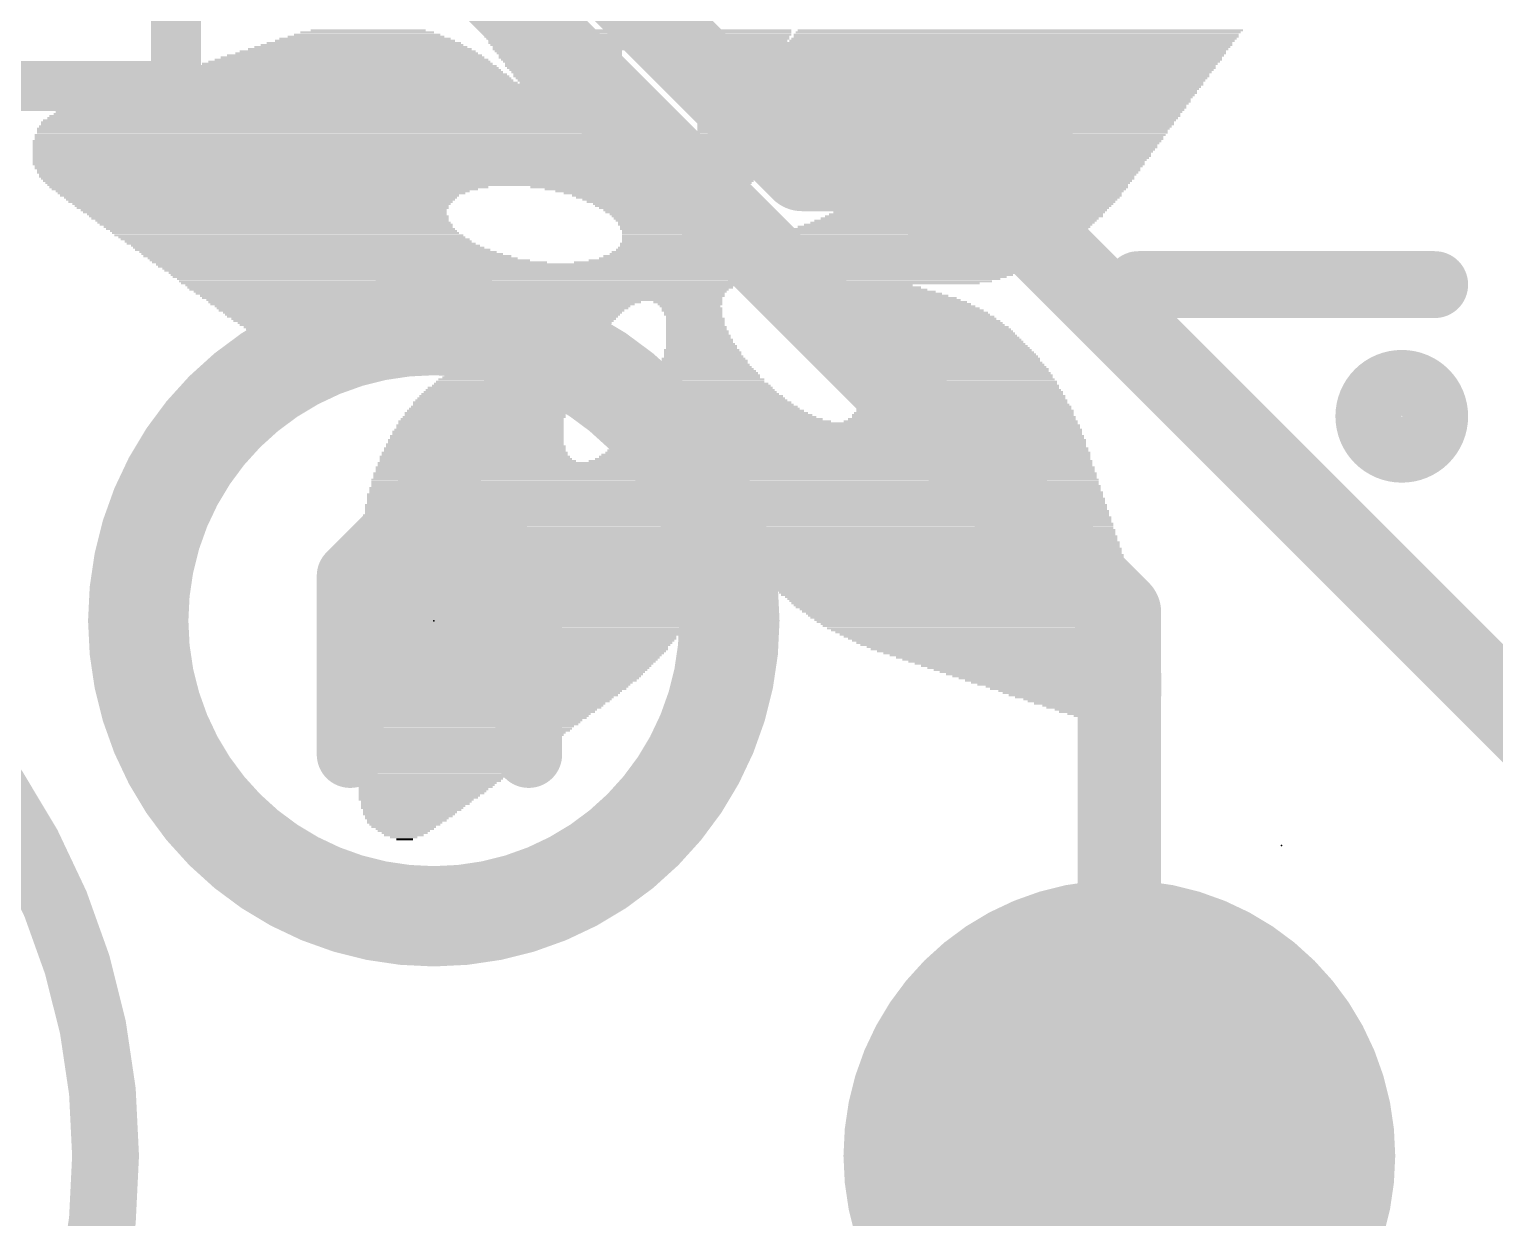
# Model space of a CAD drawing. Extents: x -0.1 to 25.5, y -0.1 to 17.9.
# Drawn here: x 4.308 to 8.76, y 2.352 to 5.962 of the extents above; entities that cross this region are included whole.
import ezdxf

# ---------------------------------------------------------------- set-up
doc = ezdxf.new("R2010")
doc.units = 0
for name, color, linetype in [('1', 12, 'CONTINUOUS'), ('16', 5, 'CONTINUOUS'), ('17', 110, 'CONTINUOUS'), ('21', 40, 'CONTINUOUS'), ('22', 6, 'CONTINUOUS'), ('23', 40, 'CONTINUOUS'), ('24', 6, 'CONTINUOUS')]:
    doc.layers.add(name, color=color, linetype=linetype)

# ---------------------------------------------------------------- blocks, each defined once
blk = doc.blocks.new('ROUNDP')
at = {"const_width": 0.5}
blk.add_lwpolyline([(0, -0.25, 1), (0, 0.25, 1), (0, -0.25)], format="xyb", dxfattribs=at)
blk = doc.blocks.new('RECT')
blk.add_solid([(-0.5, -0.5), (0.5, -0.5), (-0.5, 0.5), (0.5, 0.5)])

msp = doc.modelspace()

# ---------------------------------------------------------------- linework, layer by layer
at = {"layer": '1'}
for points, const_width in [([(5.054, 7.139), (6.6565, 5.5365)], 0.254), ([(6.6565, 5.5365), (7.228, 5.5365)], 0.254), ([(7.228, 5.5365), (7.228, 5.472)], 0.3048), ([(7.228, 5.472), (10.16, 2.54)], 0.254)]:
    msp.add_lwpolyline(points, dxfattribs=dict(at, const_width=const_width))
for points, const_width in [([(6.6565, 5.6, 1), (6.6565, 5.473)], 0.127), ([(7.3042, 5.5365, 1), (7.1518, 5.5365)], 0.1524), ([(7.228, 5.473, 1), (7.228, 5.6)], 0.127), ([(6.6116, 5.4916, 1), (6.7014, 5.5814)], 0.127), ([(7.2729, 5.5169, 1), (7.1831, 5.4271)], 0.127), ([(7.1518, 5.472, 1), (7.3042, 5.472)], 0.1524)]:
    msp.add_lwpolyline(points, format="xyb", dxfattribs=dict(at, const_width=const_width))
at = {"layer": '16', "const_width": 0.254}
for points in [[(5.715, 6.096), (7.62, 4.191)], [(7.62, 4.191), (7.62, 2.54)]]:
    msp.add_lwpolyline(points, dxfattribs=at)
at = {"layer": '16', "const_width": 0.127}
for points in [[(7.6835, 4.191, 1), (7.5565, 4.191)], [(7.5751, 4.1461, 1), (7.6649, 4.2359)], [(7.5565, 2.54, 1), (7.6835, 2.54)]]:
    msp.add_lwpolyline(points, format="xyb", dxfattribs=at)
at = {"layer": '21'}
for points, const_width in [([(4.754, 6.99), (4.754, 5.79)], 0.1524), ([(4.754, 5.79), (2.154, 5.79)], 0.1524), ([(7.678, 5.1865), (8.578, 5.1865)], 0.2032), ([(5.2832, 4.3015), (5.5544, 4.5727)], 0.2032), ([(5.5544, 4.5727), (5.8255, 4.3015)], 0.2032), ([(5.2832, 3.7592), (5.2832, 4.3015)], 0.2032), ([(5.8255, 4.3015), (5.8255, 3.7592)], 0.2032), ([(5.2832, 4.1659), (5.8255, 4.1659)], 0.2032)]:
    msp.add_lwpolyline(points, dxfattribs=dict(at, const_width=const_width))
for points, const_width in [([(4.754, 5.7519, 1), (4.754, 5.8281)], 0.0762), ([(4.7159, 5.79, 1), (4.7921, 5.79)], 0.0762), ([(7.678, 5.2373, 1), (7.678, 5.1357)], 0.1016), ([(8.578, 5.1357, 1), (8.578, 5.2373)], 0.1016), ([(5.5372, 3.2676, 1), (5.5372, 5.0636, 1), (5.5372, 3.2676)], 0.3048), ([(8.478, 4.6865, 1), (8.478, 4.8865, 1), (8.478, 4.6865)], 0.2032), ([(2.54, 0.54, 1), (2.54, 4.54, 1), (2.54, 0.54)], 0.2032), ([(5.5903, 4.6086, 1), (5.5184, 4.5368)], 0.1016), ([(5.5903, 4.5368, 1), (5.5184, 4.6086)], 0.1016), ([(5.334, 4.3015, 1), (5.2324, 4.3015)], 0.1016), ([(5.2473, 4.3374, 1), (5.3191, 4.2656)], 0.1016), ([(5.8763, 4.3015, 1), (5.7747, 4.3015)], 0.1016), ([(5.7896, 4.2656, 1), (5.8614, 4.3374)], 0.1016), ([(5.2832, 4.2167, 1), (5.2832, 4.1151)], 0.1016), ([(5.8255, 4.1151, 1), (5.8255, 4.2167)], 0.1016), ([(5.2324, 3.7592, 1), (5.334, 3.7592)], 0.1016), ([(5.7747, 3.7592, 1), (5.8763, 3.7592)], 0.1016)]:
    msp.add_lwpolyline(points, format="xyb", dxfattribs=dict(at, const_width=const_width))
at = {"layer": '22'}
for points, const_width in [([(12.7, 4.24, 1), (12.7, 13.54, 1), (12.7, 4.24)], 0.1524), ([(12.7, 4.89, 1), (12.7, 12.89, 1), (12.7, 4.89)], 0.2)]:
    msp.add_lwpolyline(points, format="xyb", dxfattribs=dict(at, const_width=const_width))
at = {"layer": '23'}
msp.add_point((5.5372, 4.1656), dxfattribs=at)
at = {"layer": '24'}
msp.add_point((8.1128, 3.4823), dxfattribs=at)

# ---------------------------------------------------------------- block references
at = {"layer": '1', "xscale": 0.5, "yscale": 0.5, "rotation": 90}
msp.add_blockref('RECT', (7.228, 5.5365), dxfattribs=at)
at = {"layer": '17', "xscale": 1.6764, "yscale": 1.6764, "rotation": 90}
msp.add_blockref('ROUNDP', (7.62, 2.54), dxfattribs=at)
msp.add_blockref('ROUNDP', (7.62, 2.54), dxfattribs=at)
at = {"layer": '22', "rotation": 180}
for p, xscale, yscale in [((5.3251, 5.9207), 0.5905, 0.0064), ((5.3283, 5.9271), 0.5461, 0.0063), ((5.3283, 5.9334), 0.5207, 0.0064), ((5.3315, 5.9398), 0.4762, 0.0063), ((5.3346, 5.9461), 0.4445, 0.0064), ((5.3347, 5.9525), 0.4064, 0.0063), ((5.3378, 5.9588), 0.3493, 0.0064), ((5.9061, 5.9588), 0.4445, 0.0064), ((5.9061, 5.9525), 0.4445, 0.0063), ((5.9062, 5.9461), 0.4318, 0.0064), ((5.9062, 5.9398), 0.4318, 0.0063), ((5.9093, 5.9334), 0.4255, 0.0064), ((5.9093, 5.9271), 0.4127, 0.0063), ((5.9093, 5.9207), 0.4127, 0.0064), ((6.4427, 5.9588), 0.3619, 0.0064), ((6.4459, 5.9525), 0.3556, 0.0063), ((6.4459, 5.9398), 0.3429, 0.0063), ((6.4491, 5.9461), 0.3492, 0.0064), ((6.4491, 5.9334), 0.3366, 0.0064), ((6.4459, 5.9271), 0.3302, 0.0063), ((7.1254, 5.9207), 1.6764, 0.0064), ((7.2936, 5.9271), 1.3525, 0.0063), ((7.3, 5.9334), 1.3526, 0.0064), ((7.3063, 5.9461), 1.3525, 0.0064), ((7.3063, 5.9398), 1.3525, 0.0063), ((7.3127, 5.9525), 1.3526, 0.0063), ((7.319, 5.9588), 1.3525, 0.0064), ((5.2902, 5.8763), 0.8001, 0.0063), ((5.2965, 5.8826), 0.7747, 0.0064), ((5.3029, 5.889), 0.7366, 0.0063), ((5.3061, 5.8953), 0.7176, 0.0064), ((5.3124, 5.9017), 0.6795, 0.0063), ((5.3156, 5.908), 0.6477, 0.0064), ((5.3188, 5.9144), 0.616, 0.0063), ((5.9125, 5.9144), 0.4064, 0.0063), ((5.9157, 5.908), 0.4, 0.0064), ((5.9157, 5.9017), 0.4, 0.0063), ((5.9157, 5.8953), 0.3874, 0.0064), ((5.9189, 5.889), 0.381, 0.0063), ((5.922, 5.8826), 0.3747, 0.0064), ((5.922, 5.8763), 0.3747, 0.0063), ((7.1254, 5.9144), 1.6764, 0.0063), ((7.1253, 5.908), 1.6637, 0.0064), ((7.1222, 5.9017), 1.6574, 0.0063), ((7.119, 5.8826), 1.6383, 0.0064), ((7.1222, 5.8953), 1.6446, 0.0064), ((7.1222, 5.889), 1.6446, 0.0063), ((7.119, 5.8763), 1.6256, 0.0063), ((5.2489, 5.8318), 0.9969, 0.0064), ((5.2553, 5.8382), 0.9716, 0.0063), ((5.2648, 5.8445), 0.9398, 0.0064), ((5.268, 5.8509), 0.9208, 0.0063), ((5.2743, 5.8572), 0.8827, 0.0064), ((5.2807, 5.8636), 0.8572, 0.0063), ((5.287, 5.8699), 0.8319, 0.0064), ((5.9252, 5.8699), 0.3683, 0.0064), ((5.9284, 5.8636), 0.362, 0.0063), ((5.9316, 5.8572), 0.3556, 0.0064), ((5.9316, 5.8509), 0.3556, 0.0063), ((5.9347, 5.8445), 0.3493, 0.0064), ((5.9379, 5.8382), 0.3429, 0.0063), ((5.9411, 5.8318), 0.3366, 0.0064), ((7.119, 5.8699), 1.6256, 0.0064), ((7.119, 5.8636), 1.6129, 0.0063), ((7.1158, 5.8572), 1.6065, 0.0064), ((7.1127, 5.8509), 1.6002, 0.0063), ((7.1127, 5.8445), 1.6002, 0.0064), ((7.1126, 5.8382), 1.5875, 0.0063), ((7.1095, 5.8318), 1.5812, 0.0064), ((5.3632, 5.7874), 1.4923, 0.0063), ((5.3696, 5.7937), 1.4796, 0.0064), ((5.2204, 5.8001), 1.143, 0.0063), ((5.2267, 5.8064), 1.1049, 0.0064), ((5.2299, 5.8128), 1.0858, 0.0063), ((5.2394, 5.8191), 1.0541, 0.0064), ((5.2457, 5.8255), 1.0287, 0.0063), ((5.9443, 5.8255), 0.3302, 0.0063), ((5.9443, 5.8191), 0.3302, 0.0064), ((5.9474, 5.8128), 0.3239, 0.0063), ((5.9506, 5.8064), 0.3175, 0.0064), ((5.9538, 5.8001), 0.3112, 0.0063), ((7.1063, 5.8255), 1.5748, 0.0063), ((7.1095, 5.8191), 1.5684, 0.0064), ((7.1063, 5.8128), 1.5621, 0.0063), ((7.1031, 5.8064), 1.5557, 0.0064), ((7.1, 5.8001), 1.5494, 0.0063), ((7.1, 5.7937), 1.5494, 0.0064), ((7.0999, 5.7874), 1.5367, 0.0063), ((5.2934, 5.7429), 1.6446, 0.0064), ((5.3061, 5.7493), 1.6192, 0.0063), ((5.3093, 5.7556), 1.6002, 0.0064), ((5.322, 5.762), 1.5748, 0.0063), ((5.3315, 5.7683), 1.5558, 0.0064), ((5.341, 5.7747), 1.5367, 0.0063), ((5.3505, 5.781), 1.5177, 0.0064), ((7.0968, 5.781), 1.5304, 0.0064), ((7.0936, 5.7747), 1.524, 0.0063), ((7.0936, 5.7683), 1.524, 0.0064), ((7.0904, 5.762), 1.5177, 0.0063), ((7.0872, 5.7556), 1.5113, 0.0064), ((7.0873, 5.7493), 1.4986, 0.0063), ((7.0873, 5.7429), 1.4986, 0.0064), ((5.2458, 5.6985), 1.7526, 0.0063), ((5.2521, 5.7048), 1.7399, 0.0064), ((5.2521, 5.7112), 1.7272, 0.0063), ((5.2584, 5.7175), 1.7145, 0.0064), ((5.268, 5.7239), 1.6954, 0.0063), ((5.2743, 5.7302), 1.6827, 0.0064), ((5.2838, 5.7366), 1.6637, 0.0063), ((7.0809, 5.7302), 1.4859, 0.0064), ((7.0809, 5.7239), 1.4859, 0.0063), ((7.0841, 5.7366), 1.4922, 0.0063), ((7.0777, 5.7175), 1.4795, 0.0064), ((7.0746, 5.7112), 1.4732, 0.0063), ((7.0714, 5.7048), 1.4668, 0.0064), ((7.0714, 5.6985), 1.4668, 0.0063), ((5.2299, 5.6604), 1.797, 0.0063), ((5.2299, 5.654), 1.797, 0.0064), ((5.233, 5.6667), 1.7907, 0.0064), ((5.2362, 5.6794), 1.7843, 0.0064), ((5.2362, 5.6731), 1.7843, 0.0063), ((5.2362, 5.6858), 1.7717, 0.0063), ((5.2426, 5.6921), 1.759, 0.0064), ((7.0682, 5.6921), 1.4605, 0.0064), ((7.065, 5.6858), 1.4541, 0.0063), ((7.0619, 5.6794), 1.4478, 0.0064), ((7.0619, 5.6731), 1.4478, 0.0063), ((7.0587, 5.6667), 1.4414, 0.0064), ((6.5888, 5.6604), 0.5016, 0.0063), ((6.5666, 5.654), 0.4572, 0.0064), ((7.3222, 5.6604), 0.9017, 0.0063), ((7.3349, 5.654), 0.8636, 0.0064), ((5.2299, 5.6223), 1.8224, 0.0063), ((5.2299, 5.6159), 1.8224, 0.0064), ((5.2331, 5.6096), 1.8288, 0.0063), ((5.233, 5.635), 1.8161, 0.0063), ((5.233, 5.6286), 1.8161, 0.0064), ((5.2299, 5.6413), 1.8098, 0.0064), ((5.2331, 5.6477), 1.8034, 0.0063), ((6.5507, 5.6477), 0.4254, 0.0063), ((6.5412, 5.6413), 0.4064, 0.0064), ((6.5316, 5.635), 0.3873, 0.0063), ((6.5253, 5.6286), 0.3746, 0.0064), ((6.5158, 5.6223), 0.3556, 0.0063), ((6.5094, 5.6159), 0.3429, 0.0064), ((6.4999, 5.6096), 0.3238, 0.0063), ((7.3444, 5.6477), 0.8445, 0.0063), ((7.3444, 5.6413), 0.8319, 0.0064), ((7.3444, 5.635), 0.8191, 0.0063), ((7.3476, 5.6286), 0.8128, 0.0064), ((7.3444, 5.6223), 0.8065, 0.0063), ((7.3444, 5.6159), 0.7937, 0.0064), ((7.3413, 5.6096), 0.7874, 0.0063), ((5.2362, 5.5969), 1.8351, 0.0063), ((5.2362, 5.5905), 1.8351, 0.0064), ((5.2394, 5.5842), 1.8415, 0.0063), ((5.2394, 5.5778), 1.8415, 0.0064), ((5.2331, 5.6032), 1.8288, 0.0064), ((5.2426, 5.5715), 1.8478, 0.0063), ((5.2426, 5.5651), 1.8478, 0.0064), ((6.4554, 5.5651), 0.2603, 0.0064), ((6.4808, 5.5905), 0.2985, 0.0064), ((6.4745, 5.5842), 0.2858, 0.0063), ((6.4681, 5.5778), 0.2731, 0.0064), ((6.4649, 5.5715), 0.2667, 0.0063), ((6.4967, 5.6032), 0.3175, 0.0064), ((6.4904, 5.5969), 0.3048, 0.0063), ((7.319, 5.5651), 0.7683, 0.0064), ((7.3285, 5.5842), 0.7747, 0.0063), ((7.3285, 5.5778), 0.7747, 0.0064), ((7.3254, 5.5715), 0.7684, 0.0063), ((7.3413, 5.6032), 0.7874, 0.0064), ((7.3381, 5.5969), 0.781, 0.0063), ((7.3349, 5.5905), 0.7747, 0.0064), ((5.2458, 5.5588), 1.8542, 0.0063), ((5.2458, 5.5524), 1.8542, 0.0064), ((5.2521, 5.5461), 1.8542, 0.0063), ((5.2521, 5.5397), 1.8542, 0.0064), ((5.2616, 5.527), 1.8605, 0.0064), ((5.2585, 5.5334), 1.8542, 0.0063), ((5.268, 5.5207), 1.8606, 0.0063), ((6.4205, 5.5207), 0.2159, 0.0063), ((6.4237, 5.527), 0.2222, 0.0064), ((6.43, 5.5334), 0.2223, 0.0063), ((6.4364, 5.5397), 0.235, 0.0064), ((6.4459, 5.5524), 0.2413, 0.0064), ((6.4523, 5.5588), 0.254, 0.0063), ((6.4427, 5.5461), 0.2349, 0.0063), ((7.2873, 5.5207), 0.7684, 0.0063), ((7.2936, 5.527), 0.7683, 0.0064), ((7.3, 5.5334), 0.7684, 0.0063), ((7.3063, 5.5461), 0.7683, 0.0063), ((7.3032, 5.5397), 0.762, 0.0064), ((7.3127, 5.5524), 0.7684, 0.0064), ((7.3159, 5.5588), 0.762, 0.0063), ((5.268, 5.5143), 1.8606, 0.0064), ((5.2775, 5.508), 1.8669, 0.0063), ((5.2807, 5.5016), 1.8606, 0.0064), ((5.2902, 5.4953), 1.8669, 0.0063), ((5.2965, 5.4889), 1.8669, 0.0064), ((5.0362, 5.4826), 1.3335, 0.0063), ((5.0235, 5.4762), 1.2954, 0.0064), ((6.0427, 5.4826), 0.4254, 0.0063), ((6.1824, 5.4762), 0.616, 0.0064), ((6.3761, 5.4826), 0.2286, 0.0063), ((6.3887, 5.4889), 0.2159, 0.0064), ((6.3983, 5.4953), 0.2096, 0.0063), ((6.4046, 5.5016), 0.2095, 0.0064), ((6.4141, 5.5143), 0.2159, 0.0064), ((6.411, 5.508), 0.2096, 0.0063), ((7.2492, 5.4762), 0.781, 0.0064), ((7.2555, 5.4826), 0.7811, 0.0063), ((7.2587, 5.4889), 0.7747, 0.0064), ((7.265, 5.4953), 0.7747, 0.0063), ((7.2777, 5.508), 0.7747, 0.0063), ((7.2746, 5.5016), 0.7684, 0.0064), ((7.2841, 5.5143), 0.762, 0.0064), ((5.0171, 5.4699), 1.2573, 0.0063), ((5.014, 5.4635), 1.2382, 0.0064), ((5.0076, 5.4572), 1.2129, 0.0063), ((5.0108, 5.4508), 1.1938, 0.0064), ((5.0108, 5.4445), 1.1811, 0.0063), ((5.0108, 5.4381), 1.1684, 0.0064), ((5.014, 5.4318), 1.1494, 0.0063), ((6.1951, 5.4699), 0.5778, 0.0063), ((6.2046, 5.4635), 0.5461, 0.0064), ((6.2141, 5.4572), 0.5143, 0.0063), ((6.2205, 5.4508), 0.5016, 0.0064), ((6.2268, 5.4445), 0.4763, 0.0063), ((6.2332, 5.4381), 0.4636, 0.0064), ((6.2395, 5.4318), 0.4381, 0.0063), ((7.1984, 5.4318), 0.8064, 0.0063), ((7.2079, 5.4381), 0.8001, 0.0064), ((7.2142, 5.4445), 0.8001, 0.0063), ((7.2238, 5.4508), 0.7938, 0.0064), ((7.2301, 5.4572), 0.7937, 0.0063), ((7.2365, 5.4635), 0.781, 0.0064), ((7.2428, 5.4699), 0.7811, 0.0063), ((5.014, 5.4254), 1.1366, 0.0064), ((5.0171, 5.4191), 1.1303, 0.0063), ((5.0203, 5.4127), 1.1113, 0.0064), ((5.0235, 5.4064), 1.1049, 0.0063), ((5.0299, 5.4), 1.0922, 0.0064), ((5.0362, 5.3937), 1.0922, 0.0063), ((5.0394, 5.3873), 1.0858, 0.0064), ((6.2427, 5.4254), 0.4318, 0.0064), ((6.249, 5.4191), 0.4191, 0.0063), ((6.2554, 5.4127), 0.4064, 0.0064), ((6.2586, 5.4064), 0.4, 0.0063), ((6.2649, 5.4), 0.3873, 0.0064), ((6.2681, 5.3937), 0.381, 0.0063), ((6.2713, 5.3873), 0.3746, 0.0064), ((7.1349, 5.3873), 0.8446, 0.0064), ((7.1476, 5.3937), 0.8446, 0.0063), ((7.1539, 5.4), 0.8319, 0.0064), ((7.1634, 5.4064), 0.8255, 0.0063), ((7.173, 5.4127), 0.8192, 0.0064), ((7.1825, 5.4191), 0.8128, 0.0063), ((7.1889, 5.4254), 0.8128, 0.0064), ((5.0457, 5.381), 1.0731, 0.0063), ((5.0521, 5.3746), 1.0732, 0.0064), ((5.0584, 5.3683), 1.0731, 0.0063), ((5.0648, 5.3619), 1.0604, 0.0064), ((5.0711, 5.3556), 1.0605, 0.0063), ((5.0806, 5.3492), 1.0541, 0.0064), ((5.087, 5.3429), 1.0541, 0.0063), ((6.2776, 5.381), 0.3747, 0.0063), ((6.2808, 5.3746), 0.3683, 0.0064), ((6.284, 5.3683), 0.3746, 0.0063), ((6.2903, 5.3619), 0.3747, 0.0064), ((6.2998, 5.3556), 0.3937, 0.0063), ((6.3126, 5.3492), 0.4064, 0.0064), ((6.811, 5.3429), 1.4033, 0.0063), ((7.0492, 5.3492), 0.9398, 0.0064), ((7.0682, 5.3556), 0.9144, 0.0063), ((7.0873, 5.3619), 0.889, 0.0064), ((7.0999, 5.3683), 0.8763, 0.0063), ((7.1127, 5.3746), 0.8636, 0.0064), ((7.1222, 5.381), 0.8572, 0.0063), ((5.0965, 5.3365), 1.0605, 0.0064), ((5.106, 5.3302), 1.0541, 0.0063), ((5.1156, 5.3238), 1.0604, 0.0064), ((5.1251, 5.3175), 1.0541, 0.0063), ((5.1346, 5.3111), 1.0605, 0.0064), ((5.1473, 5.3048), 1.0605, 0.0063), ((5.1569, 5.2984), 1.0668, 0.0064), ((6.7761, 5.2984), 1.3589, 0.0064), ((6.7824, 5.3048), 1.3589, 0.0063), ((6.7888, 5.3111), 1.3716, 0.0064), ((6.8079, 5.3365), 1.397, 0.0064), ((6.8015, 5.3302), 1.3843, 0.0063), ((6.7983, 5.3238), 1.3779, 0.0064), ((6.7952, 5.3175), 1.3716, 0.0063), ((5.1695, 5.2921), 1.0795, 0.0063), ((5.1854, 5.2857), 1.0859, 0.0064), ((5.1981, 5.2794), 1.0985, 0.0063), ((5.214, 5.273), 1.1176, 0.0064), ((5.2299, 5.2667), 1.124, 0.0063), ((5.2521, 5.2603), 1.1557, 0.0064), ((5.2807, 5.254), 1.2002, 0.0063), ((6.6745, 5.254), 1.4224, 0.0063), ((6.6999, 5.2603), 1.3843, 0.0064), ((6.7221, 5.2667), 1.3653, 0.0063), ((6.7348, 5.273), 1.3653, 0.0064), ((6.7475, 5.2794), 1.3525, 0.0063), ((6.757, 5.2857), 1.3589, 0.0064), ((6.7666, 5.2921), 1.3526, 0.0063), ((6.03, 5.2476), 2.6734, 0.0064), ((6.03, 5.2413), 2.6606, 0.0063), ((6.0268, 5.2349), 2.6289, 0.0064), ((6.0236, 5.2286), 2.6099, 0.0063), ((6.0236, 5.2222), 2.5845, 0.0064), ((6.0173, 5.2159), 2.559, 0.0063), ((6.0109, 5.2095), 2.5337, 0.0064), ((6.0077, 5.2032), 2.5019, 0.0063), ((5.9982, 5.1968), 2.4701, 0.0064), ((5.9823, 5.1905), 2.4257, 0.0063), ((5.8871, 5.1841), 2.2098, 0.0064), ((5.6172, 5.1778), 1.6573, 0.0063), ((5.614, 5.1714), 1.6383, 0.0064), ((5.6172, 5.1651), 1.6193, 0.0063), ((6.757, 5.1778), 0.5207, 0.0063), ((6.7793, 5.1714), 0.5144, 0.0064), ((6.8015, 5.1651), 0.5207, 0.0063), ((5.6172, 5.1587), 1.6065, 0.0064), ((5.6236, 5.1524), 1.5938, 0.0063), ((5.6236, 5.146), 1.5812, 0.0064), ((5.6299, 5.1397), 1.5685, 0.0063), ((5.5093, 5.1333), 1.3144, 0.0064), ((5.5029, 5.127), 1.2891, 0.0063), ((5.5029, 5.1206), 1.2637, 0.0064), ((6.3094, 5.1333), 0.2096, 0.0064), ((6.3157, 5.127), 0.1969, 0.0063), ((6.3157, 5.1206), 0.1841, 0.0064), ((6.8142, 5.1587), 0.5334, 0.0064), ((6.8333, 5.1524), 0.5334, 0.0063), ((6.8491, 5.146), 0.5525, 0.0064), ((6.8618, 5.1397), 0.5525, 0.0063), ((6.8777, 5.1333), 0.5588, 0.0064), ((6.8872, 5.127), 0.5651, 0.0063), ((6.8999, 5.1206), 0.5651, 0.0064), ((5.5029, 5.1143), 1.2509, 0.0063), ((5.4997, 5.1079), 1.2319, 0.0064), ((5.5029, 5.1016), 1.2129, 0.0063), ((5.5029, 5.0952), 1.2001, 0.0064), ((5.5029, 5.0889), 1.1875, 0.0063), ((5.5061, 5.0825), 1.1684, 0.0064), ((5.5061, 5.0762), 1.1557, 0.0063), ((6.3221, 5.1143), 0.1842, 0.0063), ((6.3221, 5.1079), 0.1842, 0.0064), ((6.3253, 5.1016), 0.1778, 0.0063), ((6.3253, 5.0952), 0.1778, 0.0064), ((6.3284, 5.0889), 0.1715, 0.0063), ((6.3316, 5.0825), 0.1778, 0.0064), ((6.3316, 5.0762), 0.1778, 0.0063), ((6.9094, 5.1143), 0.5715, 0.0063), ((6.919, 5.1079), 0.5778, 0.0064), ((6.9317, 5.1016), 0.5778, 0.0063), ((6.938, 5.0952), 0.5779, 0.0064), ((6.9476, 5.0889), 0.5842, 0.0063), ((6.9539, 5.0825), 0.5842, 0.0064), ((6.9634, 5.0762), 0.5905, 0.0063), ((5.5093, 5.0698), 1.1366, 0.0064), ((5.5093, 5.0635), 1.124, 0.0063), ((5.5124, 5.0571), 1.1049, 0.0064), ((5.5125, 5.0508), 1.0922, 0.0063), ((5.5156, 5.0444), 1.0731, 0.0064), ((5.5188, 5.0381), 1.0668, 0.0063), ((5.522, 5.0317), 1.0478, 0.0064), ((6.3316, 5.0698), 0.1778, 0.0064), ((6.3316, 5.0635), 0.1778, 0.0063), ((6.3348, 5.0571), 0.1842, 0.0064), ((6.3348, 5.0508), 0.1842, 0.0063), ((6.3379, 5.0444), 0.1905, 0.0064), ((6.3379, 5.0381), 0.1905, 0.0063), ((6.3411, 5.0317), 0.1969, 0.0064), ((6.9761, 5.0635), 0.5905, 0.0063), ((6.973, 5.0698), 0.5842, 0.0064), ((6.9888, 5.0571), 0.5905, 0.0064), ((6.992, 5.0508), 0.5969, 0.0063), ((6.9983, 5.0444), 0.5969, 0.0064), ((7.0047, 5.0381), 0.5969, 0.0063), ((7.011, 5.0317), 0.5969, 0.0064), ((5.522, 5.0254), 1.035, 0.0063), ((5.5252, 5.019), 1.016, 0.0064), ((5.5315, 5.0127), 1.0033, 0.0063), ((5.5347, 5.0063), 0.9842, 0.0064), ((5.5379, 5), 0.9652, 0.0063), ((5.541, 4.9936), 0.9589, 0.0064), ((5.5474, 4.9873), 0.9334, 0.0063), ((6.3507, 4.9873), 0.2286, 0.0063), ((6.3411, 5.0254), 0.1969, 0.0063), ((6.3443, 5.019), 0.2032, 0.0064), ((6.3443, 5.0127), 0.2032, 0.0063), ((6.3475, 5.0063), 0.2096, 0.0064), ((6.3506, 5), 0.2159, 0.0063), ((6.3506, 4.9936), 0.2159, 0.0064), ((7.0174, 5.0254), 0.5969, 0.0063), ((7.0237, 5.019), 0.5969, 0.0064), ((7.0301, 5.0127), 0.5969, 0.0063), ((7.0364, 5.0063), 0.5969, 0.0064), ((7.0428, 5), 0.5969, 0.0063), ((7.046, 4.9936), 0.6032, 0.0064), ((7.0523, 4.9873), 0.6033, 0.0063), ((5.5537, 4.9809), 0.9207, 0.0064), ((5.3759, 4.9746), 0.5397, 0.0063), ((5.3759, 4.9682), 0.5143, 0.0064), ((5.3791, 4.9619), 0.4826, 0.0063), ((5.3759, 4.9555), 0.4509, 0.0064), ((5.3759, 4.9492), 0.4127, 0.0063), ((5.3759, 4.9428), 0.3747, 0.0064), ((5.8014, 4.9428), 0.3746, 0.0064), ((5.8109, 4.9492), 0.3683, 0.0063), ((5.8141, 4.9555), 0.362, 0.0064), ((5.8236, 4.9619), 0.3556, 0.0063), ((5.8299, 4.9682), 0.3429, 0.0064), ((5.8363, 4.9746), 0.3429, 0.0063), ((6.3633, 4.9428), 0.2667, 0.0064), ((6.357, 4.9619), 0.254, 0.0063), ((6.3602, 4.9555), 0.2604, 0.0064), ((6.3602, 4.9492), 0.2604, 0.0063), ((6.3538, 4.9809), 0.2349, 0.0064), ((6.3538, 4.9746), 0.2349, 0.0063), ((6.357, 4.9682), 0.2413, 0.0064), ((7.0587, 4.9809), 0.6032, 0.0064), ((7.065, 4.9746), 0.6033, 0.0063), ((7.0682, 4.9682), 0.6096, 0.0064), ((7.0746, 4.9619), 0.6096, 0.0063), ((7.0777, 4.9555), 0.6033, 0.0064), ((7.0809, 4.9492), 0.6096, 0.0063), ((7.0873, 4.9428), 0.6096, 0.0064), ((5.3759, 4.9365), 0.3365, 0.0063), ((5.3791, 4.9301), 0.2921, 0.0064), ((5.3823, 4.9238), 0.235, 0.0063), ((5.3823, 4.9174), 0.1588, 0.0064), ((5.7601, 4.8984), 0.4191, 0.0063), ((5.7665, 4.9047), 0.4064, 0.0064), ((5.7728, 4.9111), 0.4064, 0.0063), ((5.7791, 4.9174), 0.3937, 0.0064), ((5.7855, 4.9238), 0.3937, 0.0063), ((5.7887, 4.9301), 0.3874, 0.0064), ((5.7982, 4.9365), 0.381, 0.0063), ((6.3761, 4.8984), 0.3302, 0.0063), ((6.3697, 4.9174), 0.3048, 0.0064), ((6.3729, 4.9111), 0.3112, 0.0063), ((6.3729, 4.9047), 0.3112, 0.0064), ((6.3634, 4.9365), 0.2794, 0.0063), ((6.3665, 4.9301), 0.2857, 0.0064), ((6.3697, 4.9238), 0.2921, 0.0063), ((7.0904, 4.9365), 0.6159, 0.0063), ((7.0968, 4.9301), 0.616, 0.0064), ((7.1, 4.9238), 0.6096, 0.0063), ((7.1031, 4.9174), 0.6159, 0.0064), ((7.1095, 4.9111), 0.616, 0.0063), ((7.1095, 4.9047), 0.616, 0.0064), ((7.1158, 4.8984), 0.6159, 0.0063), ((5.7252, 4.8539), 0.4508, 0.0064), ((5.7315, 4.8603), 0.4509, 0.0063), ((5.7347, 4.8666), 0.4445, 0.0064), ((5.7379, 4.873), 0.4382, 0.0063), ((5.7474, 4.8793), 0.4318, 0.0064), ((5.7506, 4.8857), 0.4254, 0.0063), ((5.7537, 4.892), 0.4191, 0.0064), ((6.3887, 4.8539), 0.3937, 0.0064), ((6.3856, 4.8603), 0.3874, 0.0063), ((6.3824, 4.873), 0.3683, 0.0063), ((6.3856, 4.8666), 0.3746, 0.0064), ((6.3792, 4.8857), 0.3493, 0.0063), ((6.3824, 4.8793), 0.3556, 0.0064), ((6.3761, 4.892), 0.3302, 0.0064), ((7.119, 4.892), 0.6223, 0.0064), ((7.119, 4.8857), 0.6223, 0.0063), ((7.1285, 4.8666), 0.6287, 0.0064), ((7.1253, 4.8793), 0.6223, 0.0064), ((7.1253, 4.873), 0.6223, 0.0063), ((7.1349, 4.8603), 0.6286, 0.0063), ((7.1349, 4.8539), 0.6286, 0.0064), ((5.6998, 4.8095), 0.4762, 0.0063), ((5.7061, 4.8158), 0.4763, 0.0064), ((5.7093, 4.8285), 0.4699, 0.0064), ((5.7093, 4.8222), 0.4699, 0.0063), ((5.7125, 4.8349), 0.4636, 0.0063), ((5.7188, 4.8412), 0.4635, 0.0064), ((5.722, 4.8476), 0.4572, 0.0063), ((6.4078, 4.8095), 0.4826, 0.0063), ((6.4015, 4.8222), 0.4572, 0.0063), ((6.4078, 4.8158), 0.4699, 0.0064), ((6.4014, 4.8285), 0.4445, 0.0064), ((6.3951, 4.8349), 0.4318, 0.0063), ((6.3919, 4.8476), 0.4127, 0.0063), ((6.3951, 4.8412), 0.4191, 0.0064), ((7.1444, 4.8222), 0.6477, 0.0063), ((7.1381, 4.8476), 0.635, 0.0063), ((7.1381, 4.8412), 0.635, 0.0064), ((7.1412, 4.8349), 0.6413, 0.0063), ((7.1412, 4.8285), 0.6413, 0.0064), ((7.1476, 4.8158), 0.654, 0.0064), ((7.1476, 4.8095), 0.654, 0.0063), ((5.6807, 4.7714), 0.5017, 0.0063), ((5.6807, 4.765), 0.5017, 0.0064), ((5.6839, 4.7777), 0.4953, 0.0064), ((5.6902, 4.7841), 0.4953, 0.0063), ((5.6934, 4.7968), 0.4889, 0.0063), ((5.6934, 4.7904), 0.4889, 0.0064), ((5.6966, 4.8031), 0.4826, 0.0064), ((6.4427, 4.7714), 0.6033, 0.0063), ((6.8174, 4.765), 1.3526, 0.0064), ((6.4332, 4.7777), 0.5715, 0.0064), ((6.4205, 4.7904), 0.5334, 0.0064), ((6.4268, 4.7841), 0.5461, 0.0063), ((6.4173, 4.7968), 0.5143, 0.0063), ((6.4141, 4.8031), 0.4953, 0.0064), ((7.1381, 4.7714), 0.7112, 0.0063), ((7.1412, 4.7777), 0.6921, 0.0064), ((7.1444, 4.7904), 0.6731, 0.0064), ((7.1476, 4.7841), 0.6794, 0.0063), ((7.1476, 4.7968), 0.6668, 0.0063), ((7.1508, 4.8031), 0.6604, 0.0064), ((5.668, 4.7269), 0.5271, 0.0064), ((5.668, 4.7206), 0.5271, 0.0063), ((5.6712, 4.7396), 0.5207, 0.0064), ((5.6712, 4.7333), 0.5207, 0.0063), ((5.6744, 4.746), 0.5144, 0.0063), ((5.6776, 4.7587), 0.508, 0.0063), ((5.6776, 4.7523), 0.508, 0.0064), ((6.8078, 4.7206), 1.4097, 0.0063), ((6.811, 4.7269), 1.4033, 0.0064), ((6.811, 4.7333), 1.3907, 0.0063), ((6.8142, 4.746), 1.3843, 0.0063), ((6.8142, 4.7396), 1.3843, 0.0064), ((6.8142, 4.7523), 1.3716, 0.0064), ((6.8174, 4.7587), 1.3652, 0.0063), ((5.6617, 4.6761), 0.5652, 0.0064), ((5.6617, 4.6888), 0.5524, 0.0064), ((5.6617, 4.6825), 0.5524, 0.0063), ((5.6617, 4.7015), 0.5398, 0.0064), ((5.6648, 4.6952), 0.5461, 0.0063), ((5.6649, 4.7142), 0.5334, 0.0064), ((5.6649, 4.7079), 0.5334, 0.0063), ((6.7952, 4.6761), 1.4732, 0.0064), ((6.7951, 4.6825), 1.4605, 0.0063), ((6.7983, 4.6888), 1.4541, 0.0064), ((6.7983, 4.6952), 1.4415, 0.0063), ((6.8015, 4.7015), 1.4351, 0.0064), ((6.8047, 4.7079), 1.4288, 0.0063), ((6.8079, 4.7142), 1.4224, 0.0064), ((6.4523, 4.6317), 2.1844, 0.0063), ((6.4522, 4.6444), 2.1717, 0.0063), ((6.4522, 4.638), 2.1717, 0.0064), ((5.6712, 4.6507), 0.5969, 0.0064), ((5.6617, 4.6634), 0.5778, 0.0064), ((5.6649, 4.6571), 0.5842, 0.0063), ((5.6617, 4.6698), 0.5652, 0.0063), ((6.7729, 4.6507), 1.5303, 0.0064), ((6.7793, 4.6571), 1.505, 0.0063), ((6.7856, 4.6634), 1.4923, 0.0064), ((6.7888, 4.6698), 1.4859, 0.0063), ((5.8744, 4.5936), 1.0541, 0.0063), ((5.8744, 4.5872), 1.0541, 0.0064), ((6.4522, 4.6126), 2.1971, 0.0064), ((6.4522, 4.6063), 2.1971, 0.0063), ((6.4522, 4.5999), 2.1971, 0.0064), ((6.4523, 4.6253), 2.1844, 0.0064), ((6.4523, 4.619), 2.1844, 0.0063), ((6.9825, 4.5936), 1.1494, 0.0063), ((6.9825, 4.5872), 1.1494, 0.0064), ((5.8681, 4.5491), 1.0668, 0.0064), ((5.8681, 4.5428), 1.0668, 0.0063), ((5.8712, 4.5682), 1.0605, 0.0063), ((5.8712, 4.5618), 1.0605, 0.0064), ((5.8712, 4.5555), 1.0605, 0.0063), ((5.8744, 4.5809), 1.0541, 0.0063), ((5.8744, 4.5745), 1.0541, 0.0064), ((6.9857, 4.5809), 1.143, 0.0063), ((6.9888, 4.5745), 1.1493, 0.0064), ((6.9888, 4.5682), 1.1493, 0.0063), ((6.992, 4.5618), 1.143, 0.0064), ((6.9952, 4.5555), 1.1494, 0.0063), ((6.9952, 4.5491), 1.1494, 0.0064), ((6.9952, 4.5428), 1.1494, 0.0063), ((5.868, 4.5174), 1.0795, 0.0063), ((5.868, 4.511), 1.0795, 0.0064), ((5.868, 4.5047), 1.0795, 0.0063), ((5.868, 4.4983), 1.0795, 0.0064), ((5.8712, 4.5301), 1.0731, 0.0063), ((5.8712, 4.5237), 1.0731, 0.0064), ((5.8681, 4.5364), 1.0668, 0.0064), ((7.0015, 4.5364), 1.1493, 0.0064), ((7.0015, 4.5301), 1.1493, 0.0063), ((7.0015, 4.5237), 1.1493, 0.0064), ((7.0079, 4.5174), 1.1494, 0.0063), ((7.0079, 4.511), 1.1494, 0.0064), ((7.0079, 4.5047), 1.1494, 0.0063), ((7.011, 4.4983), 1.1557, 0.0064), ((5.8649, 4.4856), 1.0858, 0.0064), ((5.8649, 4.4793), 1.0858, 0.0063), ((5.8649, 4.4729), 1.0858, 0.0064), ((5.8649, 4.4666), 1.0858, 0.0063), ((5.8649, 4.4602), 1.0858, 0.0064), ((5.8649, 4.4539), 1.0858, 0.0063), ((5.868, 4.492), 1.0795, 0.0063), ((7.0142, 4.492), 1.1493, 0.0063), ((7.0142, 4.4856), 1.1493, 0.0064), ((7.0174, 4.4793), 1.1557, 0.0063), ((7.0206, 4.4729), 1.1494, 0.0064), ((7.0206, 4.4666), 1.1494, 0.0063), ((7.0237, 4.4602), 1.1557, 0.0064), ((7.0269, 4.4539), 1.1493, 0.0063), ((5.8585, 4.4348), 1.0859, 0.0064), ((5.8585, 4.4285), 1.0859, 0.0063), ((5.8585, 4.4221), 1.0859, 0.0064), ((5.8585, 4.4158), 1.0859, 0.0063), ((5.8585, 4.4094), 1.0859, 0.0064), ((5.8649, 4.4475), 1.0858, 0.0064), ((5.8649, 4.4412), 1.0858, 0.0063), ((7.0269, 4.4475), 1.1493, 0.0064), ((7.0333, 4.4412), 1.1494, 0.0063), ((7.0333, 4.4348), 1.1494, 0.0064), ((7.0333, 4.4285), 1.1494, 0.0063), ((7.0396, 4.4221), 1.1493, 0.0064), ((7.0396, 4.4158), 1.1493, 0.0063), ((7.0428, 4.4094), 1.143, 0.0064), ((5.8522, 4.365), 1.0858, 0.0063), ((5.8585, 4.4031), 1.0859, 0.0063), ((5.8585, 4.3967), 1.0859, 0.0064), ((5.8585, 4.3904), 1.0859, 0.0063), ((5.8585, 4.384), 1.0859, 0.0064), ((5.8553, 4.3777), 1.0795, 0.0063), ((5.8553, 4.3713), 1.0795, 0.0064), ((7.046, 4.4031), 1.1494, 0.0063), ((7.0492, 4.3967), 1.143, 0.0064), ((7.0492, 4.3904), 1.143, 0.0063), ((7.0555, 4.384), 1.143, 0.0064), ((7.0587, 4.3777), 1.1366, 0.0063), ((7.0587, 4.3713), 1.1366, 0.0064), ((7.065, 4.365), 1.1367, 0.0063), ((5.8458, 4.3205), 1.0731, 0.0064), ((5.8522, 4.3586), 1.0858, 0.0064), ((5.849, 4.3523), 1.0795, 0.0063), ((5.849, 4.3459), 1.0795, 0.0064), ((5.849, 4.3396), 1.0795, 0.0063), ((5.849, 4.3332), 1.0795, 0.0064), ((5.849, 4.3269), 1.0795, 0.0063), ((7.065, 4.3586), 1.1367, 0.0064), ((7.0682, 4.3523), 1.1303, 0.0063), ((7.0745, 4.3459), 1.1303, 0.0064), ((7.0745, 4.3396), 1.1303, 0.0063), ((7.0777, 4.3332), 1.1239, 0.0064), ((7.0841, 4.3269), 1.124, 0.0063), ((7.0873, 4.3205), 1.1176, 0.0064), ((5.8458, 4.3142), 1.0731, 0.0063), ((5.8427, 4.3078), 1.0668, 0.0064), ((5.8427, 4.3015), 1.0668, 0.0063), ((5.8427, 4.2951), 1.0668, 0.0064), ((5.8427, 4.2888), 1.0668, 0.0063), ((5.8395, 4.2824), 1.0604, 0.0064), ((5.8395, 4.2761), 1.0604, 0.0063), ((7.0873, 4.3142), 1.1176, 0.0063), ((7.0936, 4.3078), 1.1176, 0.0064), ((7.0968, 4.3015), 1.1112, 0.0063), ((7.0999, 4.2951), 1.1049, 0.0064), ((7.1063, 4.2888), 1.1049, 0.0063), ((7.1095, 4.2824), 1.0986, 0.0064), ((7.1095, 4.2761), 1.0986, 0.0063), ((5.8363, 4.2697), 1.0541, 0.0064), ((5.8363, 4.2634), 1.0541, 0.0063), ((5.8363, 4.257), 1.0541, 0.0064), ((5.8331, 4.2507), 1.0477, 0.0063), ((5.8331, 4.2443), 1.0477, 0.0064), ((5.83, 4.238), 1.0414, 0.0063), ((5.83, 4.2316), 1.0414, 0.0064), ((7.1158, 4.2697), 1.0859, 0.0064), ((7.119, 4.2634), 1.0922, 0.0063), ((7.1222, 4.257), 1.0858, 0.0064), ((7.1285, 4.2507), 1.0859, 0.0063), ((7.1317, 4.2443), 1.0795, 0.0064), ((7.1381, 4.238), 1.0668, 0.0063), ((7.1412, 4.2316), 1.0605, 0.0064), ((5.8236, 4.2126), 1.0287, 0.0063), ((5.8236, 4.2062), 1.0287, 0.0064), ((5.8268, 4.2253), 1.035, 0.0063), ((5.8268, 4.2189), 1.035, 0.0064), ((5.8204, 4.1999), 1.0223, 0.0063), ((5.8173, 4.1935), 1.016, 0.0064), ((5.8173, 4.1872), 1.016, 0.0063), ((7.1476, 4.2253), 1.0604, 0.0063), ((7.1507, 4.2189), 1.0541, 0.0064), ((7.1571, 4.2126), 1.0541, 0.0063), ((7.1603, 4.2062), 1.0478, 0.0064), ((7.1666, 4.1999), 1.0351, 0.0063), ((7.1698, 4.1935), 1.0287, 0.0064), ((7.1793, 4.1872), 1.0223, 0.0063), ((5.8077, 4.1618), 0.9969, 0.0063), ((5.8077, 4.1554), 0.9969, 0.0064), ((5.8141, 4.1808), 1.0096, 0.0064), ((5.8141, 4.1745), 1.0096, 0.0063), ((5.8109, 4.1681), 1.0033, 0.0064), ((5.8046, 4.1491), 0.9906, 0.0063), ((5.8014, 4.1427), 0.9842, 0.0064), ((7.1825, 4.1808), 1.016, 0.0064), ((7.1889, 4.1745), 1.016, 0.0063), ((7.1952, 4.1681), 1.0033, 0.0064), ((7.1984, 4.1618), 0.997, 0.0063), ((7.2047, 4.1554), 0.9843, 0.0064), ((7.2111, 4.1491), 0.9842, 0.0063), ((7.2174, 4.1427), 0.9715, 0.0064), ((5.7982, 4.13), 0.9779, 0.0064), ((5.795, 4.1237), 0.9715, 0.0063), ((5.7855, 4.0983), 0.9525, 0.0063), ((5.8014, 4.1364), 0.9842, 0.0063), ((5.7919, 4.1173), 0.9652, 0.0064), ((5.7919, 4.111), 0.9652, 0.0063), ((5.7887, 4.1046), 0.9588, 0.0064), ((7.2238, 4.1364), 0.9588, 0.0063), ((7.2333, 4.13), 0.9525, 0.0064), ((7.2397, 4.1237), 0.9398, 0.0063), ((7.246, 4.1173), 0.9271, 0.0064), ((7.2555, 4.111), 0.9207, 0.0063), ((7.2619, 4.1046), 0.908, 0.0064), ((7.2682, 4.0983), 0.8953, 0.0063), ((5.7696, 4.0602), 0.9207, 0.0063), ((5.7823, 4.0919), 0.9461, 0.0064), ((5.7792, 4.0856), 0.9398, 0.0063), ((5.7792, 4.0792), 0.9398, 0.0064), ((5.776, 4.0729), 0.9334, 0.0063), ((5.7728, 4.0665), 0.9271, 0.0064), ((5.7665, 4.0538), 0.9144, 0.0064), ((7.2778, 4.0919), 0.889, 0.0064), ((7.2873, 4.0856), 0.87, 0.0063), ((7.2936, 4.0792), 0.8573, 0.0064), ((7.3063, 4.0729), 0.8445, 0.0063), ((7.3158, 4.0665), 0.8255, 0.0064), ((7.3254, 4.0602), 0.8064, 0.0063), ((7.3381, 4.0538), 0.7938, 0.0064), ((5.7569, 4.0348), 0.8953, 0.0063), ((5.7474, 4.0157), 0.8763, 0.0064), ((5.7633, 4.0475), 0.908, 0.0063), ((5.7601, 4.0411), 0.9017, 0.0064), ((5.7538, 4.0284), 0.889, 0.0064), ((5.7506, 4.0221), 0.8826, 0.0063), ((5.7442, 4.0094), 0.8699, 0.0063), ((7.3476, 4.0475), 0.7747, 0.0063), ((7.3571, 4.0411), 0.7557, 0.0064), ((7.3698, 4.0348), 0.7429, 0.0063), ((7.3793, 4.0284), 0.7239, 0.0064), ((7.3889, 4.0221), 0.7048, 0.0063), ((7.3984, 4.0157), 0.6858, 0.0064), ((7.4079, 4.0094), 0.6667, 0.0063), ((5.7315, 3.984), 0.8445, 0.0063), ((5.7188, 3.9649), 0.8191, 0.0064), ((5.7411, 4.003), 0.8636, 0.0064), ((5.7379, 3.9967), 0.8572, 0.0063), ((5.7347, 3.9903), 0.8509, 0.0064), ((5.7252, 3.9776), 0.8318, 0.0064), ((5.722, 3.9713), 0.8255, 0.0063), ((7.4206, 4.003), 0.6541, 0.0064), ((7.4302, 3.9967), 0.635, 0.0063), ((7.4397, 3.9903), 0.616, 0.0064), ((7.4492, 3.984), 0.5969, 0.0063), ((7.4587, 3.9776), 0.5779, 0.0064), ((7.4683, 3.9713), 0.5588, 0.0063), ((7.481, 3.9649), 0.5334, 0.0064), ((5.7093, 3.9522), 0.8001, 0.0064), ((5.6934, 3.9268), 0.7683, 0.0064), ((5.7157, 3.9586), 0.8128, 0.0063), ((5.7061, 3.9459), 0.7937, 0.0063), ((5.703, 3.9395), 0.7874, 0.0064), ((5.6966, 3.9332), 0.7747, 0.0063), ((5.6903, 3.9205), 0.762, 0.0063), ((7.4873, 3.9586), 0.5207, 0.0063), ((7.5, 3.9522), 0.4953, 0.0064), ((7.5064, 3.9459), 0.4826, 0.0063), ((7.5159, 3.9395), 0.4636, 0.0064), ((7.5222, 3.9332), 0.4381, 0.0063), ((7.5349, 3.9268), 0.4127, 0.0064), ((7.5381, 3.9205), 0.3937, 0.0063), ((5.6807, 3.9078), 0.7429, 0.0063), ((5.6712, 3.8951), 0.7239, 0.0063), ((5.6839, 3.9141), 0.7493, 0.0064), ((5.6776, 3.9014), 0.7366, 0.0064), ((5.668, 3.8887), 0.7175, 0.0064), ((5.6617, 3.8824), 0.7048, 0.0063), ((5.6585, 3.876), 0.6985, 0.0064), ((7.5476, 3.9141), 0.3747, 0.0064), ((7.5571, 3.9078), 0.3429, 0.0063), ((7.5635, 3.9014), 0.3302, 0.0064), ((7.573, 3.8951), 0.2985, 0.0063), ((7.5762, 3.8887), 0.2794, 0.0064), ((7.5857, 3.8824), 0.2477, 0.0063), ((7.5921, 3.876), 0.2222, 0.0064), ((5.6426, 3.8506), 0.6667, 0.0064), ((5.6331, 3.8379), 0.6477, 0.0064), ((5.6553, 3.8697), 0.6921, 0.0063), ((5.649, 3.8633), 0.6794, 0.0064), ((5.6458, 3.857), 0.6731, 0.0063), ((5.6363, 3.8443), 0.654, 0.0063), ((5.6299, 3.8316), 0.6413, 0.0063), ((7.5984, 3.8697), 0.1969, 0.0063), ((7.6016, 3.8633), 0.1651, 0.0064), ((7.6079, 3.857), 0.1397, 0.0063), ((7.6143, 3.8506), 0.1016, 0.0064), ((7.6143, 3.8443), 0.0635, 0.0063), ((5.6236, 3.8252), 0.6286, 0.0064), ((5.6204, 3.8189), 0.6223, 0.0063), ((5.6141, 3.8125), 0.6096, 0.0064), ((5.6109, 3.8062), 0.6032, 0.0063), ((5.6077, 3.7998), 0.5969, 0.0064), ((5.6014, 3.7935), 0.5842, 0.0063), ((5.5982, 3.7871), 0.5778, 0.0064), ((5.595, 3.7808), 0.5715, 0.0063), ((5.5664, 3.7427), 0.5143, 0.0063), ((5.5887, 3.7744), 0.5588, 0.0064), ((5.5855, 3.7681), 0.5524, 0.0063), ((5.5823, 3.7617), 0.5461, 0.0064), ((5.576, 3.7554), 0.5334, 0.0063), ((5.5728, 3.749), 0.527, 0.0064), ((5.5633, 3.7363), 0.508, 0.0064), ((5.5601, 3.73), 0.5016, 0.0063), ((5.5537, 3.7236), 0.4889, 0.0064), ((5.5506, 3.7173), 0.4826, 0.0063), ((5.5474, 3.7109), 0.4762, 0.0064), ((5.541, 3.7046), 0.4635, 0.0063), ((5.5379, 3.6982), 0.4572, 0.0064), ((5.5283, 3.6855), 0.4381, 0.0064), ((5.5188, 3.6728), 0.4191, 0.0064), ((5.5061, 3.6538), 0.3937, 0.0063), ((5.5347, 3.6919), 0.4508, 0.0063), ((5.5252, 3.6792), 0.4318, 0.0063), ((5.5156, 3.6665), 0.4127, 0.0063), ((5.5125, 3.6601), 0.4064, 0.0064), ((5.4902, 3.6284), 0.3619, 0.0063), ((5.5029, 3.6474), 0.3873, 0.0064), ((5.4998, 3.6411), 0.381, 0.0063), ((5.4934, 3.6347), 0.3683, 0.0064), ((5.4839, 3.622), 0.3492, 0.0064), ((5.4743, 3.603), 0.3175, 0.0063), ((5.4839, 3.6157), 0.3366, 0.0063), ((5.4807, 3.6093), 0.3302, 0.0064), ((5.4712, 3.5966), 0.3112, 0.0064), ((5.4712, 3.5903), 0.2984, 0.0063), ((5.4648, 3.5839), 0.2857, 0.0064), ((5.4617, 3.5776), 0.2794, 0.0063), ((5.4616, 3.5712), 0.2667, 0.0064), ((5.4553, 3.5649), 0.254, 0.0063), ((5.4553, 3.5585), 0.2413, 0.0064), ((5.449, 3.5522), 0.2286, 0.0063), ((5.4489, 3.5458), 0.2159, 0.0064), ((5.4458, 3.5395), 0.1968, 0.0063), ((5.449, 3.5331), 0.1778, 0.0064), ((5.4458, 3.5268), 0.1588, 0.0063), ((5.4489, 3.5204), 0.1397, 0.0064), ((5.4458, 3.5141), 0.1206, 0.0063), ((5.4458, 3.5077), 0.0826, 0.0064), ((5.449, 3.5014), 0.0508, 0.0063)]:
    msp.add_blockref('RECT', p, dxfattribs=dict(at, xscale=xscale, yscale=yscale))

doc.saveas('drawing.dxf')
